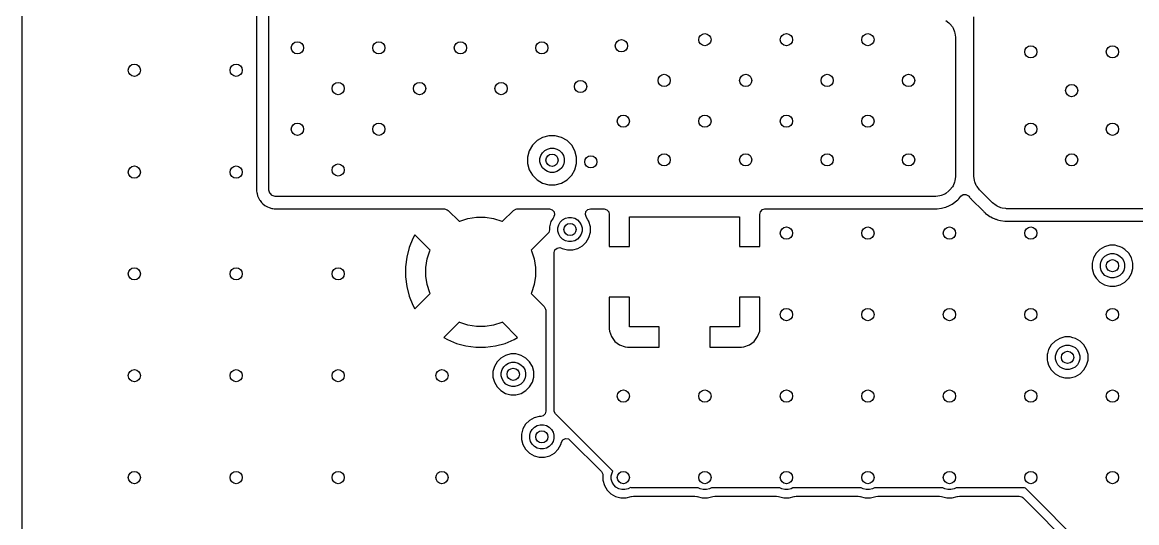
# Model space of a CAD drawing. Extents: x 2.65 to 6.49, y -4.64 to -1.62.
# Drawn here: x 2.648 to 3.724, y -3.784 to -3.3 of the extents above; entities that cross this region are included whole.
import ezdxf

# ---------------------------------------------------------------- set-up
doc = ezdxf.new("R2010")
doc.units = 0
doc.header["$MEASUREMENT"] = 0
doc.layers.add('BLACK', color=7, linetype='CONTINUOUS')

msp = doc.modelspace()

# ---------------------------------------------------------------- linework, layer by layer
at = {"layer": 'BLACK', "linetype": 'CONTINUOUS'}
for p, q in [((2.6477, -3.6378), (2.6477, -2.9677)), ((2.8858, -3.4304), (2.8858, -3.1143)), ((2.8738, -3.1971), (2.8738, -3.4319)), ((3.5399, -3.2983), (3.5429, -3.3006)), ((3.5429, -3.3006), (3.5438, -3.3016)), ((3.5438, -3.3016), (3.5462, -3.3046)), ((3.5462, -3.3046), (3.5468, -3.3057)), ((3.5669, -3.4142), (3.5669, -3.2949)), ((3.5468, -3.3057), (3.5483, -3.3093)), ((3.5483, -3.3093), (3.5486, -3.3105)), ((3.5486, -3.3105), (3.5492, -3.3146)), ((3.5492, -3.3146), (3.5492, -3.3153)), ((3.5492, -3.3153), (3.5492, -3.4485)), ((3.1503, -3.4114), (3.1449, -3.4145)), ((3.1563, -3.4098), (3.1503, -3.4114)), ((3.1503, -3.4114), (3.1503, -3.4114)), ((3.1626, -3.4098), (3.1563, -3.4098)), ((3.1686, -3.4114), (3.1626, -3.4098)), ((3.174, -3.4145), (3.1686, -3.4114)), ((3.1686, -3.4114), (3.1686, -3.4114)), ((3.1686, -3.4114), (3.1686, -3.4114)), ((3.1405, -3.4189), (3.1374, -3.4243)), ((3.1449, -3.4145), (3.1405, -3.4189)), ((3.1405, -3.4189), (3.1405, -3.4189)), ((3.1449, -3.4145), (3.1449, -3.4145)), ((3.1523, -3.4241), (3.1549, -3.4226)), ((3.1549, -3.4226), (3.1579, -3.4218)), ((3.1579, -3.4218), (3.161, -3.4218)), ((3.161, -3.4218), (3.164, -3.4226)), ((3.164, -3.4226), (3.1666, -3.4241)), ((3.1784, -3.4189), (3.174, -3.4145)), ((3.174, -3.4145), (3.174, -3.4145)), ((3.1815, -3.4243), (3.1784, -3.4189)), ((3.1784, -3.4189), (3.1784, -3.4189)), ((3.5669, -3.4482), (3.5669, -3.4142)), ((2.8738, -3.4319), (2.8738, -3.4613)), ((2.8858, -3.4613), (2.8858, -3.4304)), ((3.1374, -3.4243), (3.1358, -3.4304)), ((3.1358, -3.4304), (3.1358, -3.4366)), ((3.1374, -3.4243), (3.1374, -3.4243)), ((3.1477, -3.4319), (3.1485, -3.4289)), ((3.1477, -3.435), (3.1477, -3.4319)), ((3.1485, -3.4289), (3.1501, -3.4263)), ((3.1501, -3.4263), (3.1523, -3.4241)), ((3.1666, -3.4241), (3.1688, -3.4263)), ((3.1688, -3.4263), (3.1704, -3.4289)), ((3.1704, -3.4289), (3.1712, -3.4319)), ((3.1712, -3.4319), (3.1712, -3.435)), ((3.1831, -3.4304), (3.1815, -3.4243)), ((3.1815, -3.4243), (3.1815, -3.4243)), ((3.1831, -3.4366), (3.1831, -3.4304)), ((3.1358, -3.4366), (3.1374, -3.4426)), ((3.1374, -3.4426), (3.1374, -3.4426)), ((3.1374, -3.4426), (3.1405, -3.448)), ((3.1485, -3.438), (3.1477, -3.435)), ((3.1501, -3.4407), (3.1485, -3.438)), ((3.1523, -3.4428), (3.1501, -3.4407)), ((3.1549, -3.4444), (3.1523, -3.4428)), ((3.1579, -3.4452), (3.1549, -3.4444)), ((3.164, -3.4444), (3.161, -3.4452)), ((3.1666, -3.4428), (3.164, -3.4444)), ((3.1688, -3.4407), (3.1666, -3.4428)), ((3.1704, -3.438), (3.1688, -3.4407)), ((3.1712, -3.435), (3.1704, -3.438)), ((3.1784, -3.448), (3.1815, -3.4426)), ((3.1815, -3.4426), (3.1831, -3.4366)), ((3.1405, -3.448), (3.1405, -3.448)), ((3.1405, -3.448), (3.1405, -3.448)), ((3.1405, -3.448), (3.1449, -3.4524)), ((3.1449, -3.4524), (3.1449, -3.4524)), ((3.1449, -3.4524), (3.1449, -3.4524)), ((3.1449, -3.4524), (3.1477, -3.454)), ((3.1477, -3.454), (3.1503, -3.4555)), ((3.1503, -3.4555), (3.1563, -3.4571)), ((3.161, -3.4452), (3.1579, -3.4452)), ((3.1626, -3.4571), (3.1686, -3.4555)), ((3.1686, -3.4555), (3.174, -3.4524)), ((3.174, -3.4524), (3.1784, -3.448)), ((3.5483, -3.4545), (3.5468, -3.4581)), ((3.5486, -3.4533), (3.5483, -3.4545)), ((3.5492, -3.4491), (3.5486, -3.4533)), ((3.5492, -3.4485), (3.5492, -3.4491)), ((3.567, -3.4489), (3.5669, -3.4482)), ((3.5675, -3.453), (3.567, -3.4489)), ((3.5678, -3.4542), (3.5675, -3.453)), ((3.5693, -3.4578), (3.5678, -3.4542)), ((2.8738, -3.4613), (2.8738, -3.4617)), ((2.8738, -3.4617), (2.8739, -3.4625)), ((2.8739, -3.4625), (2.874, -3.4634)), ((2.874, -3.4634), (2.874, -3.4634)), ((2.874, -3.4634), (2.8741, -3.4646)), ((2.8741, -3.4646), (2.8741, -3.4646)), ((2.8741, -3.4646), (2.8744, -3.4657)), ((2.8744, -3.4657), (2.875, -3.468)), ((2.8859, -3.4623), (2.8858, -3.4613)), ((2.8861, -3.4634), (2.8859, -3.4623)), ((2.8869, -3.4652), (2.8861, -3.4634)), ((2.8873, -3.4657), (2.8869, -3.4652)), ((2.8886, -3.4671), (2.8873, -3.4657)), ((3.1563, -3.4571), (3.1563, -3.4571)), ((3.1563, -3.4571), (3.1626, -3.4571)), ((3.1626, -3.4571), (3.1626, -3.4571)), ((3.5388, -3.4661), (3.5352, -3.4676)), ((3.5399, -3.4655), (3.5388, -3.4661)), ((3.5429, -3.4631), (3.5399, -3.4655)), ((3.5438, -3.4622), (3.5429, -3.4631)), ((3.5462, -3.4592), (3.5438, -3.4622)), ((3.5468, -3.4581), (3.5462, -3.4592)), ((3.5565, -3.4667), (3.5593, -3.4666)), ((3.5593, -3.4666), (3.5617, -3.4679)), ((3.57, -3.4589), (3.5693, -3.4578)), ((3.5725, -3.4622), (3.57, -3.4589)), ((3.5729, -3.4627), (3.5725, -3.4622)), ((3.5846, -3.4743), (3.5729, -3.4627)), ((2.875, -3.468), (2.8758, -3.4698)), ((2.8758, -3.4698), (2.8769, -3.4718)), ((2.8769, -3.4718), (2.8771, -3.4722)), ((2.8771, -3.4722), (2.8773, -3.4724)), ((2.8773, -3.4724), (2.8788, -3.4742)), ((2.8788, -3.4742), (2.8801, -3.4756)), ((2.8801, -3.4756), (2.8819, -3.4771)), ((2.8819, -3.4771), (2.8825, -3.4775)), ((2.8892, -3.4675), (2.8886, -3.4671)), ((2.8909, -3.4682), (2.8892, -3.4675)), ((2.8921, -3.4684), (2.8909, -3.4682)), ((2.893, -3.4685), (2.8921, -3.4684)), ((3.5292, -3.4685), (2.893, -3.4685)), ((3.5298, -3.4685), (3.5292, -3.4685)), ((3.5303, -3.4684), (3.5298, -3.4685)), ((3.534, -3.4679), (3.5303, -3.4684)), ((3.5352, -3.4676), (3.534, -3.4679)), ((3.5398, -3.4787), (3.5434, -3.4772)), ((3.5434, -3.4772), (3.5448, -3.4765)), ((3.5448, -3.4765), (3.5459, -3.4759)), ((3.5459, -3.4759), (3.5472, -3.475)), ((3.5472, -3.475), (3.5503, -3.4727)), ((3.5503, -3.4727), (3.5514, -3.4716)), ((3.5514, -3.4716), (3.5523, -3.4707)), ((3.5523, -3.4707), (3.5534, -3.4696)), ((3.5534, -3.4696), (3.5543, -3.4683)), ((3.5543, -3.4683), (3.5565, -3.4667)), ((3.5617, -3.4679), (3.5621, -3.4683)), ((3.5621, -3.4683), (3.5627, -3.4692)), ((3.5627, -3.4692), (3.563, -3.4695)), ((3.563, -3.4695), (3.5635, -3.4701)), ((3.5635, -3.4701), (3.5639, -3.4706)), ((3.5639, -3.4706), (3.5639, -3.4706)), ((3.5639, -3.4706), (3.5644, -3.4712)), ((3.5644, -3.4712), (3.5761, -3.4828)), ((3.585, -3.4747), (3.5846, -3.4743)), ((3.5884, -3.4773), (3.585, -3.4747)), ((3.5895, -3.4779), (3.5884, -3.4773)), ((2.8825, -3.4775), (2.8846, -3.4786)), ((2.8846, -3.4786), (2.8846, -3.4786)), ((2.8846, -3.4786), (2.8863, -3.4793)), ((2.8863, -3.4793), (2.8863, -3.4793)), ((2.8863, -3.4793), (2.8863, -3.4793)), ((2.8863, -3.4793), (2.8886, -3.48)), ((2.8886, -3.48), (2.8897, -3.4802)), ((2.8897, -3.4802), (2.8909, -3.4804)), ((2.8909, -3.4804), (2.8918, -3.4805)), ((2.8918, -3.4805), (2.893, -3.4805)), ((2.893, -3.4805), (3.0556, -3.4805)), ((3.0556, -3.4805), (3.0582, -3.4813)), ((3.0582, -3.4813), (3.059, -3.482)), ((3.059, -3.482), (3.0696, -3.4925)), ((3.1115, -3.4925), (3.1221, -3.482)), ((3.1221, -3.482), (3.1245, -3.4806)), ((3.1245, -3.4806), (3.1255, -3.4805)), ((3.1255, -3.4805), (3.1571, -3.4805)), ((3.1571, -3.4805), (3.1597, -3.4813)), ((3.1597, -3.4813), (3.1615, -3.4834)), ((3.1612, -3.488), (3.161, -3.4883)), ((3.1619, -3.4861), (3.1611, -3.488)), ((3.1611, -3.488), (3.1612, -3.488)), ((3.1615, -3.4834), (3.1619, -3.4861)), ((3.1916, -3.4858), (3.1922, -3.4831)), ((3.1925, -3.488), (3.1916, -3.4858)), ((3.1922, -3.4831), (3.1941, -3.4812)), ((3.1925, -3.4883), (3.1924, -3.488)), ((3.1924, -3.488), (3.1925, -3.488)), ((3.1941, -3.4812), (3.1965, -3.4805)), ((3.1965, -3.4805), (3.2098, -3.4805)), ((3.2098, -3.4805), (3.2124, -3.4813)), ((3.2124, -3.4813), (3.2142, -3.4834)), ((3.2142, -3.4834), (3.2146, -3.4859)), ((3.2146, -3.4859), (3.2146, -3.4863)), ((3.2146, -3.4863), (3.2146, -3.5167)), ((3.3602, -3.4859), (3.3607, -3.4832)), ((3.3602, -3.4863), (3.3602, -3.4859)), ((3.3602, -3.5167), (3.3602, -3.4863)), ((3.3602, -3.4863), (3.3602, -3.4863)), ((3.3607, -3.4832), (3.3626, -3.4812)), ((3.3626, -3.4812), (3.3651, -3.4805)), ((3.3651, -3.4805), (3.5292, -3.4805)), ((3.5292, -3.4805), (3.5292, -3.4805)), ((3.5292, -3.4805), (3.53, -3.4805)), ((3.53, -3.4805), (3.5306, -3.4805)), ((3.5306, -3.4805), (3.5312, -3.4804)), ((3.5306, -3.4805), (3.5306, -3.4805)), ((3.5306, -3.4805), (3.5306, -3.4805)), ((3.5312, -3.4804), (3.5314, -3.4804)), ((3.5314, -3.4804), (3.5356, -3.4798)), ((3.5356, -3.4798), (3.5371, -3.4795)), ((3.5371, -3.4795), (3.5383, -3.4792)), ((3.5383, -3.4792), (3.5398, -3.4787)), ((3.5761, -3.4828), (3.5765, -3.4832)), ((3.5765, -3.4832), (3.5766, -3.4834)), ((3.5766, -3.4834), (3.5771, -3.4838)), ((3.5771, -3.4838), (3.5777, -3.4843)), ((3.5777, -3.4843), (3.578, -3.4845)), ((3.578, -3.4845), (3.581, -3.4868)), ((3.581, -3.4868), (3.581, -3.4868)), ((3.581, -3.4868), (3.581, -3.4868)), ((3.581, -3.4868), (3.5823, -3.4877)), ((3.5823, -3.4877), (3.5834, -3.4883)), ((3.593, -3.4794), (3.5895, -3.4779)), ((3.5942, -3.4797), (3.593, -3.4794)), ((3.5979, -3.4802), (3.5942, -3.4797)), ((3.5984, -3.4803), (3.5979, -3.4802)), ((3.599, -3.4803), (3.5984, -3.4803)), ((3.6189, -3.4803), (3.599, -3.4803)), ((3.6252, -3.4803), (3.6189, -3.4803)), ((3.6189, -3.4803), (3.6189, -3.4803)), ((3.776, -3.4803), (3.6252, -3.4803)), ((3.6252, -3.4803), (3.6252, -3.4803)), ((3.0696, -3.4925), (3.0702, -3.4922)), ((3.0702, -3.4922), (3.0781, -3.4897)), ((3.0781, -3.4897), (3.0864, -3.4884)), ((3.0864, -3.4884), (3.0947, -3.4884)), ((3.0947, -3.4884), (3.103, -3.4897)), ((3.103, -3.4897), (3.1109, -3.4922)), ((3.1109, -3.4922), (3.1115, -3.4925)), ((3.1584, -3.4928), (3.1571, -3.4978)), ((3.1571, -3.4978), (3.1571, -3.5006)), ((3.1604, -3.4894), (3.1584, -3.4928)), ((3.161, -3.4883), (3.1604, -3.4894)), ((3.161, -3.4883), (3.161, -3.4883)), ((3.1651, -3.4989), (3.1659, -3.4959)), ((3.1651, -3.5019), (3.1651, -3.4989)), ((3.1659, -3.4959), (3.1674, -3.4932)), ((3.1674, -3.4932), (3.1696, -3.491)), ((3.1696, -3.491), (3.1723, -3.4895)), ((3.1723, -3.4895), (3.1752, -3.4887)), ((3.1752, -3.4887), (3.1783, -3.4887)), ((3.1783, -3.4887), (3.1813, -3.4895)), ((3.1813, -3.4895), (3.184, -3.491)), ((3.184, -3.491), (3.1861, -3.4932)), ((3.1861, -3.4932), (3.1877, -3.4959)), ((3.1877, -3.4959), (3.1885, -3.4989)), ((3.1885, -3.4989), (3.1885, -3.5019)), ((3.1941, -3.4911), (3.1925, -3.4883)), ((3.1925, -3.4883), (3.1925, -3.4883)), ((3.195, -3.4925), (3.1941, -3.4911)), ((3.1951, -3.4928), (3.195, -3.4925)), ((3.1965, -3.4978), (3.1951, -3.4928)), ((3.1965, -3.503), (3.1965, -3.4978)), ((3.2343, -3.5167), (3.2343, -3.4882)), ((3.2343, -3.4882), (3.3406, -3.4882)), ((3.3406, -3.4882), (3.3406, -3.5167)), ((3.5834, -3.4883), (3.5849, -3.489)), ((3.5849, -3.489), (3.5873, -3.49)), ((3.5873, -3.49), (3.5879, -3.4903)), ((3.5879, -3.4903), (3.5884, -3.4905)), ((3.5884, -3.4905), (3.5899, -3.491)), ((3.5899, -3.491), (3.5911, -3.4913)), ((3.5911, -3.4913), (3.5927, -3.4917)), ((3.5927, -3.4917), (3.5968, -3.4922)), ((3.5968, -3.4922), (3.5976, -3.4923)), ((3.5976, -3.4923), (3.5982, -3.4923)), ((3.5982, -3.4923), (3.599, -3.4923)), ((3.599, -3.4923), (3.599, -3.4923)), ((3.599, -3.4923), (3.6189, -3.4923)), ((3.6189, -3.4923), (3.619, -3.4923)), ((3.619, -3.4923), (3.6193, -3.4923)), ((3.6193, -3.4923), (3.6201, -3.4923)), ((3.6201, -3.4923), (3.6205, -3.4922)), ((3.6205, -3.4922), (3.6236, -3.4922)), ((3.6236, -3.4922), (3.6239, -3.4923)), ((3.6239, -3.4923), (3.6248, -3.4923)), ((3.6248, -3.4923), (3.6251, -3.4923)), ((3.6251, -3.4923), (3.6252, -3.4923)), ((3.6252, -3.4923), (3.6252, -3.4923)), ((3.6252, -3.4923), (3.7501, -3.4923)), ((3.0251, -3.5091), (3.0214, -3.5179)), ((3.027, -3.5057), (3.0251, -3.5091)), ((3.0251, -3.5091), (3.0251, -3.5091)), ((3.0418, -3.5204), (3.027, -3.5057)), ((3.1556, -3.5041), (3.1393, -3.5204)), ((3.1563, -3.5033), (3.1556, -3.5041)), ((3.1571, -3.5006), (3.1563, -3.5033)), ((3.1659, -3.5049), (3.1651, -3.5019)), ((3.1674, -3.5076), (3.1659, -3.5049)), ((3.1696, -3.5098), (3.1674, -3.5076)), ((3.1861, -3.5076), (3.184, -3.5098)), ((3.1877, -3.5049), (3.1861, -3.5076)), ((3.1885, -3.5019), (3.1877, -3.5049)), ((3.1925, -3.5125), (3.1951, -3.508)), ((3.1951, -3.508), (3.1965, -3.503)), ((3.0214, -3.5179), (3.019, -3.5271)), ((3.0414, -3.521), (3.0418, -3.5204)), ((3.1393, -3.5204), (3.1397, -3.521)), ((3.1614, -3.5227), (3.1622, -3.5201)), ((3.1622, -3.5201), (3.1643, -3.5183)), ((3.1643, -3.5183), (3.167, -3.5179)), ((3.167, -3.5179), (3.1687, -3.5185)), ((3.1687, -3.5185), (3.1692, -3.5188)), ((3.1692, -3.5188), (3.1742, -3.5201)), ((3.1723, -3.5113), (3.1696, -3.5098)), ((3.1752, -3.5121), (3.1723, -3.5113)), ((3.1742, -3.5201), (3.1742, -3.5201)), ((3.1742, -3.5201), (3.1794, -3.5201)), ((3.1783, -3.5121), (3.1752, -3.5121)), ((3.1813, -3.5113), (3.1783, -3.5121)), ((3.1794, -3.5201), (3.1844, -3.5188)), ((3.1794, -3.5201), (3.1794, -3.5201)), ((3.184, -3.5098), (3.1813, -3.5113)), ((3.1844, -3.5188), (3.1889, -3.5162)), ((3.1889, -3.5162), (3.1925, -3.5125)), ((3.2146, -3.5167), (3.2343, -3.5167)), ((3.3406, -3.5167), (3.3602, -3.5167)), ((3.6887, -3.5197), (3.685, -3.5233)), ((3.6932, -3.5171), (3.6887, -3.5197)), ((3.6887, -3.5197), (3.6887, -3.5197)), ((3.6982, -3.5157), (3.6932, -3.5171)), ((3.7034, -3.5157), (3.6982, -3.5157)), ((3.705, -3.5162), (3.7034, -3.5157)), ((3.7084, -3.5171), (3.705, -3.5162)), ((3.7098, -3.5179), (3.7084, -3.5171)), ((3.7129, -3.5197), (3.7098, -3.5179)), ((3.7166, -3.5233), (3.7129, -3.5197)), ((3.019, -3.5271), (3.0177, -3.5366)), ((3.0376, -3.5372), (3.0389, -3.5289)), ((3.0389, -3.5289), (3.0414, -3.521)), ((3.1397, -3.521), (3.1422, -3.5289)), ((3.1422, -3.5289), (3.1435, -3.5372)), ((3.1614, -3.6214), (3.1614, -3.5227)), ((3.6824, -3.5278), (3.6811, -3.5328)), ((3.685, -3.5233), (3.6824, -3.5278)), ((3.685, -3.5233), (3.685, -3.5233)), ((3.6891, -3.5339), (3.6899, -3.5309)), ((3.6899, -3.5309), (3.6914, -3.5282)), ((3.6914, -3.5282), (3.6936, -3.5261)), ((3.6936, -3.5261), (3.6963, -3.5245)), ((3.6963, -3.5245), (3.6992, -3.5237)), ((3.6992, -3.5237), (3.7023, -3.5237)), ((3.7023, -3.5237), (3.7053, -3.5245)), ((3.7053, -3.5245), (3.708, -3.5261)), ((3.708, -3.5261), (3.7102, -3.5282)), ((3.7102, -3.5282), (3.7117, -3.5309)), ((3.7117, -3.5309), (3.7125, -3.5339)), ((3.7191, -3.5278), (3.7166, -3.5233)), ((3.7205, -3.5328), (3.7191, -3.5278)), ((3.0177, -3.5366), (3.0177, -3.5366)), ((3.0177, -3.5366), (3.0177, -3.5461)), ((3.0376, -3.5455), (3.0376, -3.5372)), ((3.1435, -3.5372), (3.1435, -3.5455)), ((3.6811, -3.5328), (3.6811, -3.538)), ((3.6811, -3.538), (3.6824, -3.543)), ((3.6891, -3.537), (3.6891, -3.5339)), ((3.6899, -3.54), (3.6891, -3.537)), ((3.6914, -3.5426), (3.6899, -3.54)), ((3.7117, -3.54), (3.7102, -3.5426)), ((3.7125, -3.537), (3.7117, -3.54)), ((3.7125, -3.5339), (3.7125, -3.537)), ((3.7191, -3.543), (3.7205, -3.538)), ((3.7205, -3.538), (3.7205, -3.5328)), ((3.0177, -3.5461), (3.0177, -3.5461)), ((3.0177, -3.5461), (3.019, -3.5556)), ((3.0389, -3.5537), (3.0376, -3.5455)), ((3.1435, -3.5455), (3.1422, -3.5537)), ((3.6824, -3.543), (3.6833, -3.5445)), ((3.6833, -3.5445), (3.685, -3.5475)), ((3.685, -3.5475), (3.6887, -3.5512)), ((3.6887, -3.5512), (3.6932, -3.5538)), ((3.6936, -3.5448), (3.6914, -3.5426)), ((3.6963, -3.5463), (3.6936, -3.5448)), ((3.6992, -3.5471), (3.6963, -3.5463)), ((3.7023, -3.5471), (3.6992, -3.5471)), ((3.7053, -3.5463), (3.7023, -3.5471)), ((3.708, -3.5448), (3.7053, -3.5463)), ((3.7102, -3.5426), (3.708, -3.5448)), ((3.7084, -3.5538), (3.7129, -3.5512)), ((3.7129, -3.5512), (3.7166, -3.5475)), ((3.7166, -3.5475), (3.7191, -3.543)), ((3.019, -3.5556), (3.0214, -3.5648)), ((3.027, -3.577), (3.0418, -3.5623)), ((3.0414, -3.5617), (3.0389, -3.5537)), ((3.0418, -3.5623), (3.0414, -3.5617)), ((3.1397, -3.5617), (3.1393, -3.5623)), ((3.1393, -3.5623), (3.1519, -3.5748)), ((3.1422, -3.5537), (3.1397, -3.5617)), ((3.6932, -3.5538), (3.6982, -3.5551)), ((3.6982, -3.5551), (3.6982, -3.5551)), ((3.6982, -3.5551), (3.7034, -3.5551)), ((3.7034, -3.5551), (3.7084, -3.5538)), ((3.7034, -3.5551), (3.7034, -3.5551)), ((3.0214, -3.5648), (3.0251, -3.5736)), ((3.0251, -3.5736), (3.0251, -3.5736)), ((3.0251, -3.5736), (3.027, -3.577)), ((3.2146, -3.5659), (3.2146, -3.5964)), ((3.2343, -3.5659), (3.2146, -3.5659)), ((3.2343, -3.5945), (3.2343, -3.5659)), ((3.3602, -3.5659), (3.3406, -3.5659)), ((3.3406, -3.5659), (3.3406, -3.5945)), ((3.3602, -3.5964), (3.3602, -3.5659)), ((3.1519, -3.5748), (3.1532, -3.5773)), ((3.1532, -3.5773), (3.1533, -3.5783)), ((3.1533, -3.5783), (3.1533, -3.6751)), ((3.0696, -3.5901), (3.0549, -3.6048)), ((3.0702, -3.5904), (3.0696, -3.5901)), ((3.0781, -3.593), (3.0702, -3.5904)), ((3.0864, -3.5943), (3.0781, -3.593)), ((3.0947, -3.5943), (3.0864, -3.5943)), ((3.103, -3.593), (3.0947, -3.5943)), ((3.1109, -3.5904), (3.103, -3.593)), ((3.1115, -3.5901), (3.1109, -3.5904)), ((3.1262, -3.6048), (3.1115, -3.5901)), ((3.2628, -3.5945), (3.2343, -3.5945)), ((3.2628, -3.6142), (3.2628, -3.5945)), ((3.3406, -3.5945), (3.312, -3.5945)), ((3.312, -3.5945), (3.312, -3.6142)), ((3.0549, -3.6048), (3.0583, -3.6068)), ((3.1228, -3.6068), (3.1262, -3.6048)), ((3.2146, -3.5964), (3.2148, -3.5987)), ((3.2148, -3.5987), (3.2148, -3.5987)), ((3.2148, -3.5987), (3.2168, -3.604)), ((3.2168, -3.604), (3.2168, -3.604)), ((3.2168, -3.604), (3.2202, -3.6086)), ((3.3546, -3.6086), (3.358, -3.604)), ((3.358, -3.604), (3.36, -3.5987)), ((3.358, -3.604), (3.358, -3.604)), ((3.36, -3.5987), (3.3602, -3.5964)), ((3.36, -3.5987), (3.36, -3.5987)), ((3.3602, -3.5964), (3.3602, -3.5964)), ((3.6499, -3.6057), (3.6454, -3.6082)), ((3.6549, -3.6043), (3.6499, -3.6057)), ((3.6601, -3.6043), (3.6549, -3.6043)), ((3.6626, -3.605), (3.6601, -3.6043)), ((3.6651, -3.6057), (3.6626, -3.605)), ((3.6673, -3.607), (3.6651, -3.6057)), ((3.0583, -3.6068), (3.0583, -3.6068)), ((3.0583, -3.6068), (3.0671, -3.6105)), ((3.0671, -3.6105), (3.0763, -3.6129)), ((3.0763, -3.6129), (3.0858, -3.6142)), ((3.0858, -3.6142), (3.0858, -3.6142)), ((3.0858, -3.6142), (3.0953, -3.6142)), ((3.0953, -3.6142), (3.1048, -3.6129)), ((3.0953, -3.6142), (3.0953, -3.6142)), ((3.1048, -3.6129), (3.114, -3.6105)), ((3.114, -3.6105), (3.1228, -3.6068)), ((3.1228, -3.6068), (3.1228, -3.6068)), ((3.2202, -3.6086), (3.2202, -3.6086)), ((3.2202, -3.6086), (3.2247, -3.6119)), ((3.2247, -3.6119), (3.2247, -3.6119)), ((3.2247, -3.6119), (3.23, -3.6139)), ((3.23, -3.6139), (3.23, -3.6139)), ((3.23, -3.6139), (3.2324, -3.6142)), ((3.2324, -3.6142), (3.2324, -3.6142)), ((3.2324, -3.6142), (3.2628, -3.6142)), ((3.312, -3.6142), (3.3424, -3.6142)), ((3.3424, -3.6142), (3.3448, -3.6139)), ((3.3424, -3.6142), (3.3424, -3.6142)), ((3.3448, -3.6139), (3.3501, -3.6119)), ((3.3448, -3.6139), (3.3448, -3.6139)), ((3.3501, -3.6119), (3.3546, -3.6086)), ((3.3501, -3.6119), (3.3501, -3.6119)), ((3.3546, -3.6086), (3.3546, -3.6086)), ((3.6391, -3.6164), (3.6381, -3.6204)), ((3.6417, -3.6119), (3.6391, -3.6164)), ((3.6454, -3.6082), (3.6417, -3.6119)), ((3.6417, -3.6119), (3.6417, -3.6119)), ((3.6454, -3.6082), (3.6454, -3.6082)), ((3.6466, -3.6195), (3.6481, -3.6168)), ((3.6481, -3.6168), (3.6503, -3.6146)), ((3.6503, -3.6146), (3.653, -3.6131)), ((3.653, -3.6131), (3.6559, -3.6123)), ((3.6559, -3.6123), (3.659, -3.6123)), ((3.659, -3.6123), (3.662, -3.6131)), ((3.662, -3.6131), (3.6647, -3.6146)), ((3.6647, -3.6146), (3.6669, -3.6168)), ((3.6669, -3.6168), (3.6684, -3.6195)), ((3.6696, -3.6082), (3.6673, -3.607)), ((3.6732, -3.6119), (3.6696, -3.6082)), ((3.6758, -3.6164), (3.6732, -3.6119)), ((3.6772, -3.6214), (3.6758, -3.6164)), ((3.1099, -3.6247), (3.1063, -3.6283)), ((3.1144, -3.6221), (3.1099, -3.6247)), ((3.1099, -3.6247), (3.1099, -3.6247)), ((3.1195, -3.6207), (3.1144, -3.6221)), ((3.1246, -3.6207), (3.1195, -3.6207)), ((3.1267, -3.6213), (3.1246, -3.6207)), ((3.1297, -3.6221), (3.1267, -3.6213)), ((3.1319, -3.6234), (3.1297, -3.6221)), ((3.1341, -3.6247), (3.1319, -3.6234)), ((3.1378, -3.6283), (3.1341, -3.6247)), ((3.1614, -3.6751), (3.1614, -3.6214)), ((3.6381, -3.6204), (3.6378, -3.6214)), ((3.6378, -3.6214), (3.6378, -3.6266)), ((3.6378, -3.6266), (3.6381, -3.628)), ((3.6381, -3.628), (3.6391, -3.6316)), ((3.6458, -3.6225), (3.6466, -3.6195)), ((3.6458, -3.6256), (3.6458, -3.6225)), ((3.6466, -3.6285), (3.6458, -3.6256)), ((3.6684, -3.6195), (3.6692, -3.6225)), ((3.6692, -3.6256), (3.6684, -3.6285)), ((3.6692, -3.6225), (3.6692, -3.6256)), ((3.6758, -3.6316), (3.6772, -3.6266)), ((3.6772, -3.6266), (3.6772, -3.6214)), ((2.6477, -4.5091), (2.6477, -3.6378)), ((3.1037, -3.6328), (3.1023, -3.6378)), ((3.1023, -3.6378), (3.1023, -3.643)), ((3.1063, -3.6283), (3.1037, -3.6328)), ((3.1063, -3.6283), (3.1063, -3.6283)), ((3.1103, -3.6389), (3.1111, -3.6359)), ((3.1111, -3.6359), (3.1127, -3.6332)), ((3.1127, -3.6332), (3.1149, -3.6311)), ((3.1149, -3.6311), (3.1175, -3.6295)), ((3.1175, -3.6295), (3.1205, -3.6287)), ((3.1205, -3.6287), (3.1236, -3.6287)), ((3.1236, -3.6287), (3.1266, -3.6295)), ((3.1266, -3.6295), (3.1292, -3.6311)), ((3.1292, -3.6311), (3.1314, -3.6332)), ((3.1314, -3.6332), (3.133, -3.6359)), ((3.133, -3.6359), (3.1338, -3.6389)), ((3.1404, -3.6328), (3.1378, -3.6283)), ((3.1418, -3.6378), (3.1404, -3.6328)), ((3.1418, -3.643), (3.1418, -3.6378)), ((3.6391, -3.6316), (3.6404, -3.6339)), ((3.6404, -3.6339), (3.6417, -3.6361)), ((3.6417, -3.6361), (3.6454, -3.6398)), ((3.6481, -3.6312), (3.6466, -3.6285)), ((3.6503, -3.6334), (3.6481, -3.6312)), ((3.653, -3.6349), (3.6503, -3.6334)), ((3.6559, -3.6357), (3.653, -3.6349)), ((3.659, -3.6357), (3.6559, -3.6357)), ((3.662, -3.6349), (3.659, -3.6357)), ((3.6647, -3.6334), (3.662, -3.6349)), ((3.6669, -3.6312), (3.6647, -3.6334)), ((3.6684, -3.6285), (3.6669, -3.6312)), ((3.6696, -3.6398), (3.6732, -3.6361)), ((3.6732, -3.6361), (3.6758, -3.6316)), ((3.1023, -3.643), (3.1037, -3.648)), ((3.1037, -3.648), (3.105, -3.6503)), ((3.1103, -3.642), (3.1103, -3.6389)), ((3.1111, -3.6449), (3.1103, -3.642)), ((3.1127, -3.6476), (3.1111, -3.6449)), ((3.1149, -3.6498), (3.1127, -3.6476)), ((3.1314, -3.6476), (3.1292, -3.6498)), ((3.133, -3.6449), (3.1314, -3.6476)), ((3.1338, -3.642), (3.133, -3.6449)), ((3.1338, -3.6389), (3.1338, -3.642)), ((3.1378, -3.6525), (3.1404, -3.648)), ((3.1404, -3.648), (3.1418, -3.643)), ((3.6454, -3.6398), (3.6499, -3.6424)), ((3.6499, -3.6424), (3.6549, -3.6437)), ((3.6549, -3.6437), (3.6549, -3.6437)), ((3.6549, -3.6437), (3.6601, -3.6437)), ((3.6601, -3.6437), (3.6651, -3.6424)), ((3.6601, -3.6437), (3.6601, -3.6437)), ((3.6651, -3.6424), (3.6696, -3.6398)), ((3.105, -3.6503), (3.1063, -3.6525)), ((3.1063, -3.6525), (3.1099, -3.6562)), ((3.1099, -3.6562), (3.1144, -3.6588)), ((3.1144, -3.6588), (3.1195, -3.6601)), ((3.1175, -3.6513), (3.1149, -3.6498)), ((3.1205, -3.6521), (3.1175, -3.6513)), ((3.1195, -3.6601), (3.1195, -3.6601)), ((3.1195, -3.6601), (3.1246, -3.6601)), ((3.1236, -3.6521), (3.1205, -3.6521)), ((3.1266, -3.6513), (3.1236, -3.6521)), ((3.1246, -3.6601), (3.1297, -3.6588)), ((3.1246, -3.6601), (3.1246, -3.6601)), ((3.1292, -3.6498), (3.1266, -3.6513)), ((3.1297, -3.6588), (3.1341, -3.6562)), ((3.1341, -3.6562), (3.1378, -3.6525)), ((3.147, -3.6811), (3.142, -3.6824)), ((3.1485, -3.6811), (3.147, -3.6811)), ((3.1508, -3.6805), (3.1485, -3.6811)), ((3.1527, -3.6786), (3.1508, -3.6805)), ((3.1534, -3.6759), (3.1527, -3.6786)), ((3.1533, -3.6751), (3.1534, -3.6759)), ((3.1615, -3.6762), (3.1614, -3.6751)), ((3.1628, -3.6786), (3.1615, -3.6762)), ((3.2183, -3.7341), (3.1628, -3.6786)), ((3.1338, -3.6887), (3.1312, -3.6932)), ((3.1375, -3.685), (3.1338, -3.6887)), ((3.1338, -3.6887), (3.1338, -3.6887)), ((3.142, -3.6824), (3.1375, -3.685)), ((3.1375, -3.685), (3.1375, -3.685)), ((3.1402, -3.6936), (3.1424, -3.6914)), ((3.1424, -3.6914), (3.1451, -3.6899)), ((3.1451, -3.6899), (3.1481, -3.6891)), ((3.1481, -3.6891), (3.1511, -3.6891)), ((3.1511, -3.6891), (3.1541, -3.6899)), ((3.1541, -3.6899), (3.1568, -3.6914)), ((3.1568, -3.6914), (3.159, -3.6936)), ((3.1312, -3.6932), (3.1299, -3.6982)), ((3.1299, -3.6982), (3.1299, -3.7034)), ((3.1299, -3.7034), (3.1312, -3.7084)), ((3.1379, -3.6992), (3.1387, -3.6963)), ((3.1379, -3.7023), (3.1379, -3.6992)), ((3.1387, -3.7053), (3.1379, -3.7023)), ((3.1387, -3.6963), (3.1402, -3.6936)), ((3.159, -3.6936), (3.1605, -3.6963)), ((3.1605, -3.6963), (3.1613, -3.6992)), ((3.1613, -3.7023), (3.1605, -3.7053)), ((3.1613, -3.6992), (3.1613, -3.7023)), ((3.17, -3.7038), (3.1725, -3.7026)), ((3.1725, -3.7026), (3.1752, -3.7029)), ((3.1752, -3.7029), (3.1767, -3.7039)), ((3.1312, -3.7084), (3.1325, -3.7106)), ((3.1325, -3.7106), (3.1338, -3.7129)), ((3.1338, -3.7129), (3.1375, -3.7166)), ((3.1402, -3.708), (3.1387, -3.7053)), ((3.1424, -3.7102), (3.1402, -3.708)), ((3.1451, -3.7117), (3.1424, -3.7102)), ((3.1481, -3.7125), (3.1451, -3.7117)), ((3.1511, -3.7125), (3.1481, -3.7125)), ((3.1541, -3.7117), (3.1511, -3.7125)), ((3.1568, -3.7102), (3.1541, -3.7117)), ((3.159, -3.708), (3.1568, -3.7102)), ((3.1605, -3.7053), (3.159, -3.708)), ((3.1617, -3.7166), (3.1654, -3.7129)), ((3.1654, -3.7129), (3.168, -3.7084)), ((3.168, -3.7084), (3.1686, -3.7061)), ((3.1686, -3.7061), (3.17, -3.7038)), ((3.1767, -3.7039), (3.2072, -3.7344)), ((3.1375, -3.7166), (3.142, -3.7191)), ((3.142, -3.7191), (3.147, -3.7205)), ((3.147, -3.7205), (3.147, -3.7205)), ((3.147, -3.7205), (3.1522, -3.7205)), ((3.1522, -3.7205), (3.1572, -3.7191)), ((3.1522, -3.7205), (3.1522, -3.7205)), ((3.1572, -3.7191), (3.1617, -3.7166)), ((3.2072, -3.7344), (3.2085, -3.7368)), ((3.2166, -3.7386), (3.2174, -3.7356)), ((3.2174, -3.7356), (3.2183, -3.7341)), ((3.2085, -3.7368), (3.2086, -3.7379)), ((3.2086, -3.7379), (3.2086, -3.7428)), ((3.2086, -3.7428), (3.21, -3.7478)), ((3.2166, -3.7417), (3.2166, -3.7386)), ((3.2174, -3.7447), (3.2166, -3.7417)), ((3.219, -3.7473), (3.2174, -3.7447)), ((3.21, -3.7478), (3.2113, -3.75)), ((3.2113, -3.75), (3.2126, -3.7523)), ((3.2126, -3.7523), (3.2162, -3.7559)), ((3.2162, -3.7559), (3.2207, -3.7585)), ((3.2212, -3.7495), (3.219, -3.7473)), ((3.2238, -3.7511), (3.2212, -3.7495)), ((3.2268, -3.7519), (3.2238, -3.7511)), ((3.2299, -3.7519), (3.2268, -3.7519)), ((3.2329, -3.7511), (3.2299, -3.7519)), ((3.2352, -3.7497), (3.2329, -3.7511)), ((3.2363, -3.75), (3.2352, -3.7497)), ((3.3007, -3.75), (3.2363, -3.75)), ((3.3026, -3.7511), (3.3007, -3.75)), ((3.3055, -3.7519), (3.3026, -3.7511)), ((3.3086, -3.7519), (3.3055, -3.7519)), ((3.3116, -3.7511), (3.3086, -3.7519)), ((3.3135, -3.75), (3.3116, -3.7511)), ((3.3795, -3.75), (3.3135, -3.75)), ((3.3813, -3.7511), (3.3795, -3.75)), ((3.3843, -3.7519), (3.3813, -3.7511)), ((3.3874, -3.7519), (3.3843, -3.7519)), ((3.3903, -3.7511), (3.3874, -3.7519)), ((3.3922, -3.75), (3.3903, -3.7511)), ((3.4582, -3.75), (3.3922, -3.75)), ((3.46, -3.7511), (3.4582, -3.75)), ((3.463, -3.7519), (3.46, -3.7511)), ((3.4661, -3.7519), (3.463, -3.7519)), ((3.4691, -3.7511), (3.4661, -3.7519)), ((3.4709, -3.75), (3.4691, -3.7511)), ((3.5369, -3.75), (3.4709, -3.75)), ((3.5388, -3.7511), (3.5369, -3.75)), ((3.5418, -3.7519), (3.5388, -3.7511)), ((3.5448, -3.7519), (3.5418, -3.7519)), ((3.5478, -3.7511), (3.5448, -3.7519)), ((3.5497, -3.75), (3.5478, -3.7511)), ((3.6157, -3.75), (3.5497, -3.75)), ((3.6168, -3.7506), (3.6157, -3.75)), ((3.6903, -3.8242), (3.6168, -3.7506)), ((3.2207, -3.7585), (3.2258, -3.7599)), ((3.2258, -3.7599), (3.2258, -3.7599)), ((3.2258, -3.7599), (3.2309, -3.7599)), ((3.2309, -3.7599), (3.236, -3.7585)), ((3.2309, -3.7599), (3.2309, -3.7599)), ((3.236, -3.7585), (3.236, -3.7585)), ((3.236, -3.7585), (3.2361, -3.7585)), ((3.2361, -3.7585), (3.238, -3.7581)), ((3.238, -3.7581), (3.2975, -3.7581)), ((3.2975, -3.7581), (3.2993, -3.7585)), ((3.2993, -3.7585), (3.2995, -3.7585)), ((3.2995, -3.7585), (3.2995, -3.7585)), ((3.2995, -3.7585), (3.3045, -3.7599)), ((3.3045, -3.7599), (3.3045, -3.7599)), ((3.3045, -3.7599), (3.3097, -3.7599)), ((3.3097, -3.7599), (3.3147, -3.7585)), ((3.3097, -3.7599), (3.3097, -3.7599)), ((3.3147, -3.7585), (3.3147, -3.7585)), ((3.3147, -3.7585), (3.3148, -3.7585)), ((3.3148, -3.7585), (3.3167, -3.7581)), ((3.3167, -3.7581), (3.3762, -3.7581)), ((3.3762, -3.7581), (3.3781, -3.7585)), ((3.3781, -3.7585), (3.3782, -3.7585)), ((3.3782, -3.7585), (3.3782, -3.7585)), ((3.3782, -3.7585), (3.3832, -3.7599)), ((3.3832, -3.7599), (3.3832, -3.7599)), ((3.3832, -3.7599), (3.3884, -3.7599)), ((3.3884, -3.7599), (3.3934, -3.7585)), ((3.3884, -3.7599), (3.3884, -3.7599)), ((3.3934, -3.7585), (3.3934, -3.7585)), ((3.3934, -3.7585), (3.3936, -3.7585)), ((3.3936, -3.7585), (3.3954, -3.7581)), ((3.3954, -3.7581), (3.455, -3.7581)), ((3.455, -3.7581), (3.4568, -3.7585)), ((3.4568, -3.7585), (3.457, -3.7585)), ((3.457, -3.7585), (3.457, -3.7585)), ((3.457, -3.7585), (3.462, -3.7599)), ((3.462, -3.7599), (3.462, -3.7599)), ((3.462, -3.7599), (3.4672, -3.7599)), ((3.4672, -3.7599), (3.4722, -3.7585)), ((3.4672, -3.7599), (3.4672, -3.7599)), ((3.4722, -3.7585), (3.4722, -3.7585)), ((3.4722, -3.7585), (3.4723, -3.7585)), ((3.4723, -3.7585), (3.4742, -3.7581)), ((3.4742, -3.7581), (3.5337, -3.7581)), ((3.5337, -3.7581), (3.5356, -3.7585)), ((3.5356, -3.7585), (3.5357, -3.7585)), ((3.5357, -3.7585), (3.5357, -3.7585)), ((3.5357, -3.7585), (3.5407, -3.7599)), ((3.5407, -3.7599), (3.5407, -3.7599)), ((3.5407, -3.7599), (3.5459, -3.7599)), ((3.5459, -3.7599), (3.5509, -3.7585)), ((3.5459, -3.7599), (3.5459, -3.7599)), ((3.5509, -3.7585), (3.5509, -3.7585)), ((3.5509, -3.7585), (3.5511, -3.7585)), ((3.5511, -3.7585), (3.5529, -3.7581)), ((3.5529, -3.7581), (3.6108, -3.7581)), ((3.6108, -3.7581), (3.6134, -3.7589)), ((3.6134, -3.7589), (3.6142, -3.7595)), ((3.6142, -3.7595), (3.6836, -3.8289))]:
    msp.add_line(p, q, dxfattribs=at)
at = {"layer": 'BLACK'}
for centre in [(3.3071, -3.3169), (3.3858, -3.3169), (3.4646, -3.3169), (2.9134, -3.3248), (2.9921, -3.3248), (3.0709, -3.3248), (3.1496, -3.3248), (3.2264, -3.3228), (3.622, -3.3287), (3.7008, -3.3287), (2.7559, -3.3465), (2.8543, -3.3465), (2.9528, -3.3642), (3.0315, -3.3642), (3.1102, -3.3642), (3.187, -3.3622), (3.2677, -3.3563), (3.3465, -3.3563), (3.4252, -3.3563), (3.5039, -3.3563), (3.6614, -3.3661), (3.2283, -3.3957), (3.3071, -3.3957), (3.3858, -3.3957), (3.4646, -3.3957), (2.9134, -3.4035), (2.9921, -3.4035), (3.622, -3.4035), (3.7008, -3.4035), (3.1594, -3.4335), (3.1969, -3.435), (3.2677, -3.4331), (3.3465, -3.4331), (3.4252, -3.4331), (3.5039, -3.4331), (3.6614, -3.4331), (2.7559, -3.4449), (2.8543, -3.4449), (2.9528, -3.4429), (3.1768, -3.5004), (3.3858, -3.5039), (3.4646, -3.5039), (3.5433, -3.5039), (3.622, -3.5039), (3.7008, -3.5354), (2.7559, -3.5433), (2.8543, -3.5433), (2.9528, -3.5433), (3.3858, -3.5827), (3.4646, -3.5827), (3.5433, -3.5827), (3.622, -3.5827), (3.7008, -3.5827), (3.6575, -3.624), (2.7559, -3.6417), (2.8543, -3.6417), (2.9528, -3.6417), (3.0531, -3.6417), (3.122, -3.6404), (3.2283, -3.6614), (3.3071, -3.6614), (3.3858, -3.6614), (3.4646, -3.6614), (3.5433, -3.6614), (3.622, -3.6614), (3.7008, -3.6614), (3.1496, -3.7008), (2.7559, -3.7402), (2.8543, -3.7402), (2.9528, -3.7402), (3.0531, -3.7402), (3.2283, -3.7402), (3.3071, -3.7402), (3.3858, -3.7402), (3.4646, -3.7402), (3.5433, -3.7402), (3.622, -3.7402), (3.7008, -3.7402)]:
    msp.add_circle(centre, 0.00591, dxfattribs=at)

doc.saveas('drawing.dxf')
